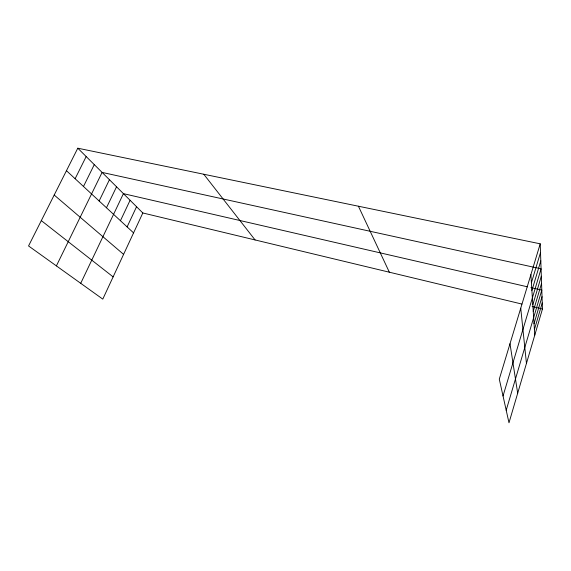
<?xml version="1.0" encoding="UTF-8"?>
<svg xmlns="http://www.w3.org/2000/svg" width="571" height="571" viewBox="0 0 571 571"><rect width="100%" height="100%" fill="white"/><g stroke="black" fill="none" stroke-linecap="round" stroke-linejoin="round"><path stroke-width="0.86" d="M540.216 243.817L542.45 308.997L508.989 422.804L499.29 379.137L540.216 243.817L77.792 148.196L28.55 245.951L102.787 299.118L142.829 212.969L77.792 148.196M534.035 323.7L542.029 296.663M534.413 329.524L542.243 302.951M533.243 311.331L541.572 283.316M506.199 410.242L541.8 290.125L530.909 287.613M503.03 395.988L541.072 268.827L102.095 172.406L56.393 265.893M532.822 304.75L541.329 276.221M531.408 282.759L540.516 252.539M531.908 290.496L540.801 260.868M127.112 226.894L136.555 206.723M120.445 220.72L130.095 200.285M80.725 283.323L123.422 193.648L527.561 286.842M106.47 207.765L116.541 186.796M99.14 200.978L109.439 179.715M83.487 186.474L94.279 164.612M75.122 178.723L86.178 156.547M142.829 212.969L521.887 304.058M532.165 306.527L542.45 308.997M41.312 220.613L113.122 276.878M54.202 195.032L123.586 254.366M66.457 170.693L133.571 232.882M203.783 174.248L255.08 239.948M358.424 206.224L389.351 272.21M509.996 343.735L517.683 393.233M520.738 308.219L526.448 363.427M530.887 274.658L534.77 335.12"/></g></svg>
